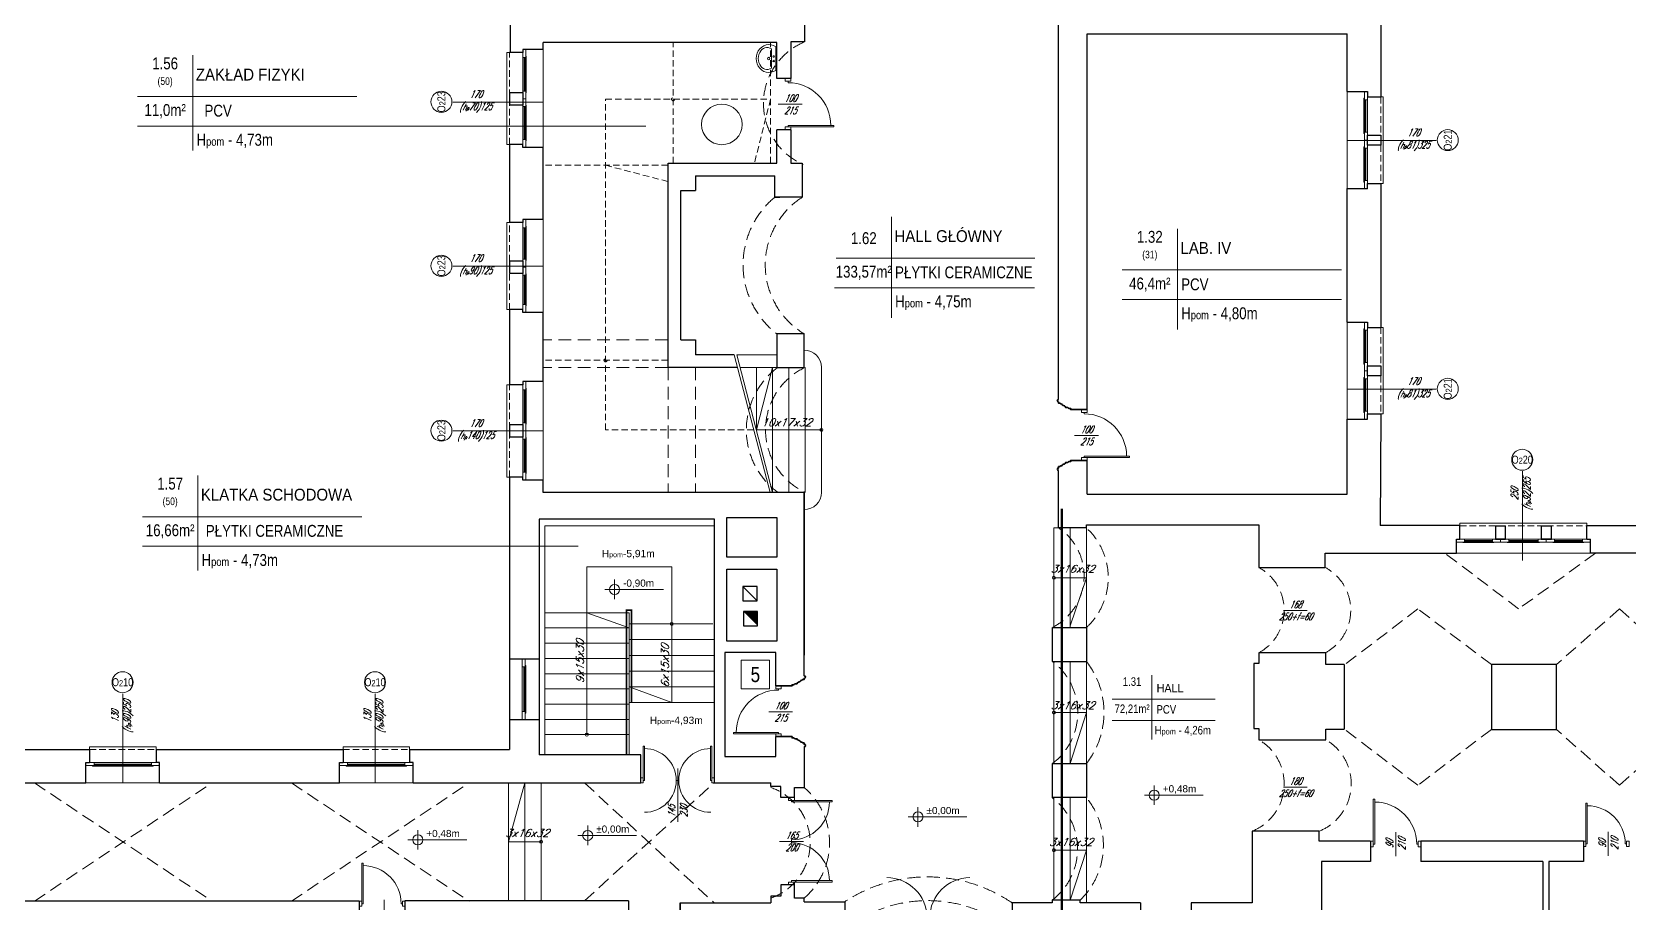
# Model space of a CAD drawing. Header units: millimetres. Extents: x -18485 to 40303, y -22087 to 35064.
# Drawn here: x 11204 to 14349, y 15913 to 17628 of the extents above; entities that cross this region are included whole.
import ezdxf
from ezdxf.enums import TextEntityAlignment as Align

# ---------------------------------------------------------------- set-up
doc = ezdxf.new("R2010")
doc.units = ezdxf.units.MM
doc.linetypes.add('ACAD_ISO12W100', pattern=[21, 12, -3, 0, -3, 0, -3])
doc.linetypes.add('DASHED', pattern=[19.05, 12.7, -6.35])
doc.layers.get('0').update_dxf_attribs({"lineweight": 25})
for name, color, linetype, lineweight in [('-01 parter niski - ściany', 2, 'Continuous', 25), ('01 parter - ściany', 2, 'Continuous', 25), ('01_ściany', 2, 'Continuous', 25), ('03-01_okna', 5, 'Continuous', 15), ('03_drzwi', 1, 'Continuous', 0), ('04-1_widok', 251, 'Continuous', 5), ('04-2_nad', 251, 'DASHED', 5), ('05-03_opis', 10, 'Continuous', 5), ('07_wyposażenie', 253, 'Continuous', 5), ('31 piętro III - ściany', 2, 'Continuous', 35), ('inw03-02_schody', 6, 'Continuous', 5)]:
    doc.layers.add(name, color=color, linetype=linetype, lineweight=lineweight)
doc.styles.add('arial', font='arial.ttf')
doc.styles.add('ariel', font='arial.ttf', dxfattribs={"width": 0.8})
doc.styles.add('ariel_wym', font='simplex.shx', dxfattribs={"width": 0.65, "oblique": 25})

# ---------------------------------------------------------------- blocks, each defined once
blk = doc.blocks.new('umywal04')
at = {"flags": 128}
for points in [[(0, 0), (-2.4, -4.4), (-3.7, -9.1), (-4.1, -13.9), (-3.5, -18.7), (-1.8, -23.4), (0.7, -27.6), (4.2, -31.3), (8.3, -34.4), (13, -36.6), (18.1, -38), (23.4, -38.5), (28.7, -38), (33.8, -36.6), (38.5, -34.4), (42.6, -31.3), (46.1, -27.6), (48.6, -23.4), (50.3, -18.7), (50.9, -13.9), (50.5, -9.1), (49.2, -4.4), (46.8, 0)], [(4.3, -8.4), (2.7, -11.4), (1.8, -14.6), (1.7, -17.9), (2.3, -21.2), (3.7, -24.3), (5.8, -27.2), (8.5, -29.6), (11.7, -31.6), (15.3, -33.1), (19.3, -34.1), (23.3, -34.4), (27.4, -34.1), (31.3, -33.1), (34.9, -31.6), (38.1, -29.6), (40.8, -27.2), (42.9, -24.3), (44.3, -21.2), (44.9, -17.9), (44.8, -14.6), (43.9, -11.4), (42.3, -8.4)]]:
    blk.add_lwpolyline(points, dxfattribs=at)
for points in [[(0, 0), (46.8, 0)], [(4.3, -8.4), (42.3, -8.4)]]:
    blk.add_lwpolyline(points)
for centre, radius in [((19.3, -4), 1.56), ((23.5, -13.9), 2.54), ((28.3, -4), 1.56)]:
    blk.add_circle(centre, radius)
blk = doc.blocks.new('*U1391')
blk.add_line((0, 0.375), (0, 0.4))
at = {"ltscale": 0.8}
blk.add_lwpolyline([(0.05, 0.4), (0.05, 0.45), (-0.05, 0.45), (-0.05, 0.4)], close=True, dxfattribs=at)
blk.add_lwpolyline([(0, -0.4), (0, -0.375), (0.8, -0.375), (0.8, -0.4), (0.05, -0.4), (-0.05, -0.4), (-0.05, -0.45), (0.05, -0.45), (0.05, -0.4)])
blk.add_arc((0, -0.375), 0.75, 0, 90)
blk = doc.blocks.new('*U1399')
blk.add_line((0, 0.375), (0, 0.4))
at = {"ltscale": 0.8}
blk.add_lwpolyline([(-0.05, 0.4), (-0.05, 0.45), (0.05, 0.45), (0.05, 0.4)], close=True, dxfattribs=at)
blk.add_lwpolyline([(0, -0.4), (0, -0.375), (-0.8, -0.375), (-0.8, -0.4), (-0.05, -0.4), (0.05, -0.4), (0.05, -0.45), (-0.05, -0.45), (-0.05, -0.4)])
blk.add_arc((0, -0.375), 0.75, 90, 180)
blk = doc.blocks.new('*U1396')
for p, q in [((0, -0.025), (0, 0.025)), ((0, -0.675), (0, -0.7))]:
    blk.add_line(p, q)
for points in [[(0, 0.7), (0, 0.675), (-0.7, 0.675), (-0.7, 0.7), (-0.05, 0.7), (0.05, 0.7), (0.05, 0.75), (-0.05, 0.75), (-0.05, 0.7)], [(0, -0.7), (0, -0.675), (-0.7, -0.675), (-0.7, -0.7), (-0.05, -0.7), (0.05, -0.7), (0.05, -0.75), (-0.05, -0.75), (-0.05, -0.7)]]:
    blk.add_lwpolyline(points)
for centre, start, end in [((0, 0.675), 180, 270), ((0, -0.675), 90, 180)]:
    blk.add_arc(centre, 0.65, start, end)
blk = doc.blocks.new('*U1395')
blk.add_line((0, -0.375), (0, -0.4))
blk.add_lwpolyline([(0, 0.4), (0, 0.375), (-0.8, 0.375), (-0.8, 0.4), (-0.05, 0.4), (0.05, 0.4), (0.05, 0.45), (-0.05, 0.45), (-0.05, 0.4)])
at = {"ltscale": 0.8}
blk.add_lwpolyline([(-0.05, -0.4), (-0.05, -0.45), (0.05, -0.45), (0.05, -0.4)], close=True, dxfattribs=at)
blk.add_arc((0, 0.375), 0.75, 180, 270)
blk = doc.blocks.new('kota rzutowa')
at = {"ltscale": 0.5}
for p, q in [((-20.6, 0), (102.8, 0)), ((0, -20.6), (0, 20.6))]:
    blk.add_line(p, q, dxfattribs=at)
blk.add_circle((0, 0), 10.6, dxfattribs=at)
at = {"ltscale": 0.5, "style": 'arial'}
blk.add_attdef('POZ._POSADKI_WYKOŃCZONWJ', text='', height=15, dxfattribs=at).set_placement((17.9, 1.4), align=Align.BOTTOM_LEFT)
blk.add_attdef('POZ._POSADZKI_KONSTRUKCJA', text='', height=15, dxfattribs=at).set_placement((17, -5), align=Align.TOP_LEFT)

msp = doc.modelspace()

# ---------------------------------------------------------------- hatches: boundary and pattern name
at = {"layer": '01_ściany'}
msp.add_hatch(color=256, dxfattribs=at).paths.add_polyline_path([(12632.9, 16458.6), (12632.9, 16486.6), (12604.9, 16486.6)])

# ---------------------------------------------------------------- linework, layer by layer
at = {"layer": '-01 parter niski - ściany'}
for p, q in [((12144.6, 16393.8), (12202.8, 16393.8)), ((12144.6, 16274.5), (12202.8, 16274.5))]:
    msp.add_line(p, q, dxfattribs=at)
at = {"layer": '01 parter - ściany'}
for p, q in [((12145.6, 17819), (12145.6, 17587.5)), ((13859.6, 17779.9), (13859.6, 17500)), ((12725.6, 17717.5), (12725.6, 17608.5)), ((13225.6, 16904.5), (13225.6, 17695.5)), ((12725.6, 17608.5), (12698.6, 17608.5)), ((12698.6, 17608.5), (12698.6, 17536.5)), ((13281.6, 16884.5), (13281.6, 17624.5)), ((13281.6, 17624.5), (13793.6, 17624.5)), ((13793.6, 17510.5), (13793.6, 17624.5)), ((12170.6, 17587.5), (12144.6, 17587.5)), ((12144.6, 17587.5), (12144.6, 17587.5)), ((12210.6, 17593.5), (12170.6, 17593.5)), ((12170.6, 17593.5), (12170.6, 17587.5)), ((12670.6, 17607.5), (12210.6, 17607.5)), ((12210.6, 17593.5), (12210.6, 17607.5)), ((12670.6, 17536.5), (12670.6, 17607.5)), ((12698.6, 17536.5), (12670.6, 17536.5)), ((12144.6, 17508.7), (12170.6, 17508.7)), ((12144.6, 17508.7), (12144.6, 17483.7)), ((12170.6, 17483.7), (12144.6, 17483.7)), ((12170.6, 17508.7), (12170.6, 17483.7)), ((13793.6, 17510.5), (13833.6, 17510.5)), ((13833.6, 17510.5), (13833.6, 17500)), ((13833.6, 17500), (13859.6, 17500)), ((12698.6, 17435.5), (12670.6, 17435.5)), ((12670.6, 17369.5), (12670.6, 17435.5)), ((12698.6, 17435.5), (12698.6, 17369.5)), ((13833.6, 17404.9), (13833.6, 17424.9)), ((13833.6, 17424.9), (13859.6, 17424.9)), ((13859.6, 17424.9), (13859.6, 17405)), ((12170.6, 17406.5), (12144.6, 17406.5)), ((12144.6, 17406.5), (12144.6, 17252.5)), ((12170.6, 17400.5), (12170.6, 17406.5)), ((12210.6, 17400.5), (12170.6, 17400.5)), ((12210.6, 17258.5), (12210.6, 17400.5)), ((13859.6, 17404.9), (13833.6, 17404.9)), ((12456.6, 17315.5), (12456.6, 17369.5)), ((12456.6, 17369.5), (12510.6, 17369.5)), ((12510.6, 17369.5), (12666.6, 17369.5)), ((12666.6, 17369.5), (12670.6, 17369.5)), ((12698.6, 17369.5), (12720.6, 17369.5)), ((12720.6, 17369.5), (12720.6, 17302.5)), ((12510.6, 17344.5), (12510.6, 17315.5)), ((12510.6, 17344.5), (12666.6, 17344.5)), ((12666.6, 17302.5), (12666.6, 17344.5)), ((13833.6, 17319.5), (13833.6, 17329.9)), ((13833.6, 17329.9), (13859.6, 17329.9)), ((13859.6, 17329.9), (13859.6, 17046)), ((12456.6, 17021.5), (12456.6, 17315.5)), ((12481.6, 17315.5), (12510.6, 17315.5)), ((12481.6, 17021.5), (12481.6, 17315.5)), ((12720.6, 17302.5), (12666.6, 17302.5)), ((12666.6, 17302.5), (12676.6, 17302.5)), ((13793.6, 17056.5), (13793.6, 17319.5)), ((13793.6, 17319.5), (13833.6, 17319.5)), ((12170.6, 17252.5), (12144.6, 17252.5)), ((12210.6, 17258.5), (12170.6, 17258.5)), ((12170.6, 17258.5), (12170.6, 17252.5)), ((12144.6, 17177.4), (12170.6, 17177.4)), ((12144.6, 17177.4), (12144.6, 17152.4)), ((12170.6, 17177.4), (12170.6, 17152.4)), ((12170.6, 17152.4), (12144.6, 17152.4)), ((12170.6, 17081.5), (12144.6, 17081.5)), ((12144.6, 17081.5), (12144.6, 16933.5)), ((12170.6, 17075.5), (12170.6, 17081.5)), ((12210.6, 17075.5), (12170.6, 17075.5)), ((12210.6, 16939.5), (12210.6, 17075.5)), ((13793.6, 17056.5), (13833.6, 17056.5)), ((13833.6, 17056.5), (13833.6, 17046)), ((13833.6, 17046), (13859.6, 17046)), ((12456.6, 16967.5), (12456.6, 17021.5)), ((12481.6, 17021.5), (12510.6, 17021.5)), ((12510.6, 17021.5), (12510.6, 16992.5)), ((12724.6, 17033.5), (12670.6, 17033.5)), ((12670.6, 17033.5), (12670.6, 16967.5)), ((12724.6, 16967.5), (12724.6, 17033.5)), ((12586.9, 16992.5), (12510.6, 16992.5)), ((12510.6, 16967.5), (12456.6, 16967.5)), ((12593.4, 16967.5), (12510.6, 16967.5)), ((12670.6, 16967.5), (12724.6, 16967.5)), ((13833.6, 16950.9), (13833.6, 16970.9)), ((13833.6, 16970.9), (13859.6, 16970.9)), ((13859.6, 16950.9), (13833.6, 16950.9)), ((13859.6, 16970.9), (13859.6, 16951)), ((12170.6, 16933.5), (12144.6, 16933.5)), ((12210.6, 16939.5), (12170.6, 16939.5)), ((12170.6, 16939.5), (12170.6, 16933.5)), ((12144.6, 16855), (12170.6, 16855)), ((12144.6, 16855), (12144.6, 16830)), ((12170.6, 16855), (12170.6, 16830)), ((13793.6, 16718), (13793.6, 16865.5)), ((13793.6, 16865.5), (13833.6, 16865.5)), ((13833.6, 16865.5), (13833.6, 16875.9)), ((13833.6, 16875.9), (13859.6, 16875.9)), ((13859.6, 16875.9), (13858.6, 16656.5)), ((12170.6, 16830), (12144.6, 16830)), ((13225.6, 16651.5), (13225.6, 16764.5)), ((13281.6, 16718), (13281.6, 16784.5)), ((12170.6, 16751.5), (12144.6, 16751.5)), ((12144.6, 16751.5), (12144.6, 16215.5)), ((12170.6, 16751.5), (12144.6, 16751.5)), ((12144.6, 16751.5), (12144.6, 16620.5)), ((12170.6, 16745.5), (12170.6, 16751.5)), ((12170.6, 16745.5), (12170.6, 16751.5)), ((12210.6, 16745.5), (12170.6, 16745.5)), ((12210.6, 16745.5), (12170.6, 16745.5)), ((12210.6, 16721.5), (12210.6, 16745.5)), ((12210.6, 16721.5), (12210.6, 16745.5)), ((12724.6, 16721.5), (12210.6, 16721.5)), ((12724.6, 16721.5), (12210.6, 16721.5)), ((12724.6, 16360.5), (12724.6, 16721.5)), ((12724.6, 16721.5), (12724.6, 16400.9)), ((13281.6, 16718), (13793.6, 16718)), ((12547.8, 16668.5), (12202.8, 16668.5)), ((12202.8, 16668.5), (12202.8, 16204.5)), ((12547.8, 16149.5), (12547.8, 16668.5)), ((13280.3, 16651.5), (13225.6, 16651.5)), ((13280.3, 16657.5), (13619.6, 16657.5)), ((13280.3, 16651.5), (13280.3, 16657.5)), ((13619.6, 16657.5), (13619.6, 16573.5)), ((14015.6, 16656.5), (13858.6, 16656.5)), ((14015.6, 16629.5), (14015.6, 16655.5)), ((14085.6, 16655.5), (14085.6, 16629.5)), ((14085.6, 16655.5), (14105.6, 16655.5)), ((14105.6, 16629.5), (14105.6, 16655.5)), ((14175.6, 16655.5), (14175.6, 16629.5)), ((14175.6, 16655.5), (14195.6, 16655.5)), ((14195.6, 16629.5), (14195.6, 16655.5)), ((14821.1, 16655.5), (14265.6, 16655.5)), ((14265.6, 16629.5), (14265.6, 16655.5)), ((13750.6, 16573.5), (13750.6, 16601.5)), ((13750.6, 16601.5), (14008.6, 16601.5)), ((14008.6, 16601.5), (14008.6, 16629.5)), ((14008.6, 16629.5), (14015.6, 16629.5)), ((14105.6, 16629.5), (14085.6, 16629.5)), ((14085.6, 16629.5), (14105.6, 16629.5)), ((14195.6, 16629.5), (14175.6, 16629.5)), ((14175.6, 16629.5), (14195.6, 16629.5)), ((14265.6, 16629.5), (14272.6, 16629.5)), ((14272.6, 16601.5), (14272.6, 16629.5)), ((14495.6, 16601.5), (14272.6, 16601.5)), ((13619.6, 16573.5), (13750.6, 16573.5)), ((13213.3, 16388.5), (13213.3, 16455.5)), ((13213.3, 16455.5), (13280.3, 16455.5)), ((13280.3, 16455.5), (13280.3, 16388.5)), ((12668.6, 16406.5), (12568.6, 16406.5)), ((12568.6, 16406.5), (12568.6, 16201.5)), ((12668.6, 16340.5), (12668.6, 16406.5)), ((13213.3, 16388.5), (13280.3, 16388.5)), ((13619.6, 16384.5), (13609.6, 16384.5)), ((13609.6, 16384.5), (13609.6, 16256.5)), ((13751.6, 16405.5), (13619.6, 16405.5)), ((13619.6, 16405.5), (13619.6, 16384.5)), ((13751.6, 16382.5), (13751.6, 16405.5)), ((13787.6, 16382.5), (13751.6, 16382.5)), ((13787.6, 16382.5), (13787.6, 16255.5)), ((14205.6, 16382.5), (14077.6, 16382.5)), ((14077.6, 16382.5), (14077.6, 16254.5)), ((14205.6, 16254.5), (14205.6, 16382.5)), ((13609.6, 16256.5), (13619.6, 16256.5)), ((13619.6, 16256.5), (13619.6, 16234.5)), ((12668.6, 16201.5), (12668.6, 16240.5)), ((13619.6, 16234.5), (13751.6, 16234.5)), ((13751.6, 16234.5), (13751.6, 16255.5)), ((13751.6, 16255.5), (13787.6, 16255.5)), ((14077.6, 16254.5), (14205.6, 16254.5)), ((11002.8, 16215.5), (11317.8, 16215.5)), ((11317.8, 16215.5), (11317.8, 16189.5)), ((11448.8, 16215.5), (11816.8, 16215.5)), ((11448.8, 16215.5), (11448.8, 16189.5)), ((11816.8, 16215.5), (11816.8, 16189.5)), ((11947.8, 16215.5), (12144.6, 16215.5)), ((11947.8, 16215.5), (11947.8, 16189.5)), ((12402.8, 16204.5), (12202.8, 16204.5)), ((12402.8, 16149.5), (12402.8, 16204.5)), ((12568.6, 16201.5), (12668.6, 16201.5)), ((12724.6, 16220.5), (12724.6, 16140.5)), ((11310.8, 16149.5), (11310.8, 16189.5)), ((11310.8, 16189.5), (11317.8, 16189.5)), ((11455.8, 16189.5), (11448.8, 16189.5)), ((11455.8, 16149.5), (11455.8, 16189.5)), ((11809.8, 16149.5), (11809.8, 16189.5)), ((11809.8, 16189.5), (11816.8, 16189.5)), ((11954.8, 16189.5), (11947.8, 16189.5)), ((11954.8, 16149.5), (11954.8, 16189.5)), ((13213.3, 16120.5), (13213.3, 16187.5)), ((13213.3, 16187.5), (13280.3, 16187.5)), ((13280.3, 16187.5), (13280.3, 16120.5)), ((11009.8, 16149.5), (11310.8, 16149.5)), ((11455.8, 16149.5), (11809.8, 16149.5)), ((11954.8, 16149.5), (12402.8, 16149.5)), ((12547.8, 16149.5), (12658.8, 16149.5)), ((12658.8, 16142.5), (12658.8, 16149.5)), ((12678.8, 16142.5), (12658.8, 16142.5)), ((12678.8, 16120.5), (12678.8, 16142.5)), ((12705.6, 16120.5), (12705.6, 16140.5)), ((12705.6, 16140.5), (12724.6, 16140.5)), ((12705.6, 16120.5), (12678.8, 16120.5)), ((13280.3, 16120.5), (13213.3, 16120.5)), ((13738.8, 16054.5), (13606.8, 16054.5)), ((13606.8, 16054.5), (13606.8, 15913.5)), ((13738.8, 16034.5), (13738.8, 16054.5)), ((13838.6, 16034.5), (13738.8, 16034.5)), ((13839.6, 16034.5), (13839.6, 15994.5)), ((14258.6, 16034.5), (13938.6, 16034.5)), ((13938.6, 16034.5), (13938.6, 15994.5)), ((14258.6, 16034.5), (14258.6, 15994.5)), ((13742.8, 15994.5), (13742.8, 15475.5)), ((13839.6, 15994.5), (13742.8, 15994.5)), ((14178.6, 15994.5), (13938.6, 15994.5)), ((14178.6, 15994.5), (14178.6, 15391.5)), ((14190.6, 15994.5), (14190.6, 15391.5)), ((14258.6, 15994.5), (14190.6, 15994.5)), ((12705.6, 15948.5), (12678.8, 15948.5)), ((12678.8, 15948.5), (12678.8, 15926.5)), ((12705.6, 15922.5), (12705.6, 15948.5)), ((11848.8, 15916.5), (10989.8, 15916.5)), ((11848.8, 15916.5), (11848.8, 15856.5)), ((11938.8, 15917.5), (11938.8, 15862.5)), ((12378.8, 15917.5), (11938.8, 15917.5)), ((12378.8, 15917.5), (12378.8, 15862.5)), ((12480.8, 15913.5), (12658.8, 15913.5)), ((12480.8, 15913.5), (12480.8, 15856.5)), ((12480.8, 15856.5), (12480.8, 15913.5)), ((12678.8, 15926.5), (12658.8, 15926.5)), ((12658.8, 15926.5), (12658.8, 15913.5)), ((12724.6, 15922.5), (12705.6, 15922.5)), ((12724.6, 15915.5), (12724.6, 15922.5)), ((12724.6, 15915.5), (12804.6, 15915.5)), ((12804.6, 15915.5), (12804.6, 15859.5)), ((13212.8, 15913.5), (13133.8, 15913.5)), ((13133.8, 15913.5), (13133.8, 15857.5)), ((13267.8, 15918.5), (13212.8, 15918.5)), ((13212.8, 15918.5), (13212.8, 15913.5)), ((13267.8, 15913.5), (13267.8, 15918.5)), ((13386.8, 15913.5), (13267.8, 15913.5)), ((13386.8, 15913.5), (13386.8, 15857.5)), ((13606.8, 15913.5), (13486.8, 15913.5)), ((13486.8, 15913.5), (13486.8, 15857.5))]:
    msp.add_line(p, q, dxfattribs=at)
at = {"layer": '01_ściany'}
msp.add_line((12632, 16508.1), (12604, 16536.1), dxfattribs=at)
for points in [[(12572.4, 16672.2), (12670.8, 16672.2), (12670.8, 16594), (12572.4, 16594)], [(12572.4, 16570.5), (12670.8, 16570.5), (12670.8, 16428.7), (12572.4, 16428.7)], [(12632, 16536.1), (12604, 16536.1), (12604, 16508.1), (12632, 16508.1)], [(12632.9, 16486.6), (12604.9, 16486.6), (12604.9, 16458.6), (12632.9, 16458.6)]]:
    msp.add_lwpolyline(points, close=True, dxfattribs=at)
at = {"layer": '03-01_okna', "linetype": 'Continuous', "lineweight": 0}
for p, q in [((12139.6, 17406.5), (12139.6, 17587.5)), ((12144.6, 17587.5), (12139.6, 17587.5)), ((12170.6, 17511.4), (12170.6, 17577.5)), ((12173.6, 17577.5), (12173.6, 17511.4)), ((12177.6, 17576.5), (12173.6, 17576.5)), ((12175.1, 17576.5), (12175.1, 17512.7)), ((12175.6, 17576.5), (12175.6, 17512.7)), ((12177.6, 17512.7), (12173.6, 17512.7)), ((13826.6, 17493.5), (13830.6, 17493.5)), ((13828.6, 17493.5), (13828.6, 17431.9)), ((13829.1, 17493.5), (13829.1, 17431.9)), ((13830.6, 17494.5), (13830.6, 17430.9)), ((13833.6, 17430.9), (13833.6, 17494.5)), ((13859.6, 17500), (13864.6, 17500)), ((13864.6, 17500), (13864.6, 17329.9)), ((12170.6, 17481), (12170.6, 17416.5)), ((12173.6, 17416.5), (12173.6, 17481)), ((12177.6, 17479.6), (12173.6, 17479.6)), ((12175.1, 17417.5), (12175.1, 17479.6)), ((12175.6, 17417.5), (12175.6, 17479.6)), ((13826.6, 17431.9), (13830.6, 17431.9)), ((12144.6, 17406.5), (12139.6, 17406.5)), ((12177.6, 17417.5), (12173.6, 17417.5)), ((13826.6, 17397.9), (13830.6, 17397.9)), ((13828.6, 17336.4), (13828.6, 17397.9)), ((13829.1, 17336.4), (13829.1, 17397.9)), ((13830.6, 17335.4), (13830.6, 17398.9)), ((13833.6, 17398.9), (13833.6, 17335.4)), ((13826.6, 17336.4), (13830.6, 17336.4)), ((13859.6, 17329.9), (13864.6, 17329.9)), ((12139.6, 17081.5), (12139.6, 17252.5)), ((12144.6, 17252.5), (12139.6, 17252.5)), ((12170.6, 17180.9), (12170.6, 17242.5)), ((12173.6, 17242.5), (12173.6, 17180.9)), ((12177.6, 17241.5), (12173.6, 17241.5)), ((12175.1, 17241.5), (12175.1, 17182.3)), ((12175.6, 17241.5), (12175.6, 17182.3)), ((12177.6, 17182.3), (12173.6, 17182.3)), ((12170.6, 17148.9), (12170.6, 17091.5)), ((12173.6, 17091.5), (12173.6, 17148.9)), ((12177.6, 17147.6), (12173.6, 17147.6)), ((12175.1, 17092.5), (12175.1, 17147.6)), ((12175.6, 17092.5), (12175.6, 17147.6)), ((12144.6, 17081.5), (12139.6, 17081.5)), ((12177.6, 17092.5), (12173.6, 17092.5)), ((13859.6, 17046), (13864.6, 17046)), ((13864.6, 17046), (13864.6, 16875.9)), ((13826.6, 17039.5), (13830.6, 17039.5)), ((13828.6, 17039.5), (13828.6, 16977.9)), ((13829.1, 17039.5), (13829.1, 16977.9)), ((13830.6, 17040.5), (13830.6, 16976.9)), ((13833.6, 16976.9), (13833.6, 17040.5)), ((13826.6, 16977.9), (13830.6, 16977.9)), ((12139.6, 16751.5), (12139.6, 16933.5)), ((12144.6, 16933.5), (12139.6, 16933.5)), ((12170.6, 16858.5), (12170.6, 16923.5)), ((12173.6, 16923.5), (12173.6, 16858.5)), ((12177.6, 16922.5), (12173.6, 16922.5)), ((12175.1, 16922.5), (12175.1, 16859.6)), ((12175.6, 16922.5), (12175.6, 16859.6)), ((13826.6, 16943.9), (13830.6, 16943.9)), ((13828.6, 16882.4), (13828.6, 16943.9)), ((13829.1, 16882.4), (13829.1, 16943.9)), ((13830.6, 16881.4), (13830.6, 16944.9)), ((13833.6, 16944.9), (13833.6, 16881.4)), ((12177.6, 16859.6), (12173.6, 16859.6)), ((13826.6, 16882.4), (13830.6, 16882.4)), ((13859.6, 16875.9), (13864.6, 16875.9)), ((12170.6, 16826.5), (12170.6, 16761.5)), ((12173.6, 16761.5), (12173.6, 16826.5)), ((12177.6, 16825.3), (12173.6, 16825.3)), ((12175.1, 16762.5), (12175.1, 16825.3)), ((12175.6, 16762.5), (12175.6, 16825.3)), ((12177.6, 16762.5), (12173.6, 16762.5)), ((12144.6, 16751.5), (12139.6, 16751.5)), ((14015.6, 16655.5), (14015.6, 16660.5)), ((14015.6, 16660.5), (14265.6, 16660.5)), ((14265.6, 16655.5), (14265.6, 16660.5)), ((14024.6, 16629.5), (14079.6, 16629.5)), ((14079.6, 16626.5), (14024.6, 16626.5)), ((14025.6, 16622.5), (14025.6, 16626.5)), ((14078.6, 16625), (14025.6, 16625)), ((14078.6, 16624.5), (14025.6, 16624.5)), ((14078.6, 16622.5), (14078.6, 16626.5)), ((14111.6, 16629.5), (14169.6, 16629.5)), ((14169.6, 16626.5), (14111.6, 16626.5)), ((14112.6, 16622.5), (14112.6, 16626.5)), ((14168.6, 16625), (14112.6, 16625)), ((14168.6, 16624.5), (14112.6, 16624.5)), ((14168.6, 16622.5), (14168.6, 16626.5)), ((14256.6, 16629.5), (14201.6, 16629.5)), ((14201.6, 16626.5), (14256.6, 16626.5)), ((14202.6, 16622.5), (14202.6, 16626.5)), ((14202.6, 16625), (14255.6, 16625)), ((14202.6, 16624.5), (14255.6, 16624.5)), ((14255.6, 16622.5), (14255.6, 16626.5)), ((12169.5, 16377.8), (12169.5, 16289.8)), ((12172.5, 16289.8), (12172.5, 16377.8)), ((12176.5, 16376.8), (12172.5, 16376.8)), ((12174, 16290.8), (12174, 16376.8)), ((12174.5, 16290.8), (12174.5, 16376.8)), ((12176.5, 16290.8), (12172.5, 16290.8)), ((11317.8, 16215.5), (11317.8, 16220.5)), ((11317.8, 16220.5), (11448.8, 16220.5)), ((11448.8, 16215.5), (11448.8, 16220.5)), ((11816.8, 16215.5), (11816.8, 16220.5)), ((11816.8, 16220.5), (11947.8, 16220.5)), ((11947.8, 16215.5), (11947.8, 16220.5)), ((11439.8, 16189.5), (11326.8, 16189.5)), ((11326.8, 16186.5), (11439.8, 16186.5)), ((11327.8, 16182.5), (11327.8, 16186.5)), ((11327.8, 16185), (11438.8, 16185)), ((11327.8, 16184.5), (11438.8, 16184.5)), ((11438.8, 16182.5), (11438.8, 16186.5)), ((11938.8, 16189.5), (11825.8, 16189.5)), ((11825.8, 16186.5), (11938.8, 16186.5)), ((11826.8, 16182.5), (11826.8, 16186.5)), ((11826.8, 16185), (11937.8, 16185)), ((11826.8, 16184.5), (11937.8, 16184.5)), ((11937.8, 16182.5), (11937.8, 16186.5))]:
    msp.add_line(p, q, dxfattribs=at)
at = {"layer": '03-01_okna', "linetype": 'DASHED'}
for p, q in [((12144.6, 17406.5), (12144.6, 17587.5)), ((13859.6, 17500), (13859.6, 17329.9)), ((12144.6, 17081.5), (12144.6, 17252.5)), ((13859.6, 17046), (13859.6, 16875.9)), ((12144.6, 16751.5), (12144.6, 16933.5)), ((14015.6, 16655.5), (14265.6, 16655.5)), ((11317.8, 16215.5), (11448.8, 16215.5)), ((11816.8, 16215.5), (11947.8, 16215.5))]:
    msp.add_line(p, q, dxfattribs=at)
at = {"layer": '03-01_okna', "linetype": 'Continuous', "lineweight": 0}
for points in [[(12176.6, 17577.5), (12176.6, 17593.5), (12170.6, 17593.5), (12170.6, 17577.5)], [(12176.6, 17496.2), (12176.6, 17511.4), (12170.6, 17511.4), (12170.6, 17496.2)], [(12176.6, 17496.2), (12176.6, 17481), (12170.6, 17481), (12170.6, 17496.2)], [(13827.6, 17494.5), (13827.6, 17510.5), (13833.6, 17510.5), (13833.6, 17494.5)], [(13827.6, 17414.9), (13827.6, 17430.9), (13833.6, 17430.9), (13833.6, 17414.9)], [(12176.6, 17416.5), (12176.6, 17400.5), (12170.6, 17400.5), (12170.6, 17416.5)], [(13827.6, 17414.9), (13827.6, 17398.9), (13833.6, 17398.9), (13833.6, 17414.9)], [(13827.6, 17335.4), (13827.6, 17319.4), (13833.6, 17319.4), (13833.6, 17335.4)], [(12176.6, 17242.5), (12176.6, 17258.5), (12170.6, 17258.5), (12170.6, 17242.5)], [(12176.6, 17164.9), (12176.6, 17180.9), (12170.6, 17180.9), (12170.6, 17164.9)], [(12176.6, 17164.9), (12176.6, 17148.9), (12170.6, 17148.9), (12170.6, 17164.9)], [(12176.6, 17091.5), (12176.6, 17075.5), (12170.6, 17075.5), (12170.6, 17091.5)], [(13827.6, 17040.5), (13827.6, 17056.5), (13833.6, 17056.5), (13833.6, 17040.5)], [(13827.6, 16960.9), (13827.6, 16976.9), (13833.6, 16976.9), (13833.6, 16960.9)], [(13827.6, 16960.9), (13827.6, 16944.9), (13833.6, 16944.9), (13833.6, 16960.9)], [(12176.6, 16923.5), (12176.6, 16939.5), (12170.6, 16939.5), (12170.6, 16923.5)], [(12176.6, 16842.5), (12176.6, 16858.5), (12170.6, 16858.5), (12170.6, 16842.5)], [(13827.6, 16881.4), (13827.6, 16865.4), (13833.6, 16865.4), (13833.6, 16881.4)], [(12176.6, 16842.5), (12176.6, 16826.5), (12170.6, 16826.5), (12170.6, 16842.5)], [(12176.6, 16761.5), (12176.6, 16745.5), (12170.6, 16745.5), (12170.6, 16761.5)], [(14008.6, 16623.5), (14024.6, 16623.5), (14024.6, 16629.5), (14008.6, 16629.5)], [(14079.6, 16623.5), (14095.6, 16623.5), (14095.6, 16629.5), (14079.6, 16629.5)], [(14095.6, 16623.5), (14111.6, 16623.5), (14111.6, 16629.5), (14095.6, 16629.5)], [(14169.6, 16623.5), (14185.6, 16623.5), (14185.6, 16629.5), (14169.6, 16629.5)], [(14201.6, 16623.5), (14185.6, 16623.5), (14185.6, 16629.5), (14201.6, 16629.5)], [(14272.6, 16623.5), (14256.6, 16623.5), (14256.6, 16629.5), (14272.6, 16629.5)], [(12175.5, 16393.8), (12175.5, 16377.8), (12169.5, 16377.8), (12169.5, 16393.8)], [(12175.5, 16289.8), (12175.5, 16274.5), (12169.5, 16274.5), (12169.5, 16289.8)], [(11326.8, 16183.5), (11310.8, 16183.5), (11310.8, 16189.5), (11326.8, 16189.5)], [(11455.8, 16183.5), (11439.8, 16183.5), (11439.8, 16189.5), (11455.8, 16189.5)], [(11825.8, 16183.5), (11809.8, 16183.5), (11809.8, 16189.5), (11825.8, 16189.5)], [(11954.8, 16183.5), (11938.8, 16183.5), (11938.8, 16189.5), (11954.8, 16189.5)]]:
    msp.add_lwpolyline(points, close=True, dxfattribs=at)
for points in [[(12176.6, 17580.5), (12177.6, 17580.5), (12177.6, 17508.4), (12176.6, 17508.4)], [(12176.6, 17413.5), (12177.6, 17413.5), (12177.6, 17484), (12176.6, 17484)], [(13827.6, 17497.5), (13826.6, 17497.5), (13826.6, 17427.9), (13827.6, 17427.9)], [(13827.6, 17332.4), (13826.6, 17332.4), (13826.6, 17401.9), (13827.6, 17401.9)], [(12176.6, 17245.5), (12177.6, 17245.5), (12177.6, 17177.9), (12176.6, 17177.9)], [(12176.6, 17088.5), (12177.6, 17088.5), (12177.6, 17151.9), (12176.6, 17151.9)], [(13827.6, 17043.5), (13826.6, 17043.5), (13826.6, 16973.9), (13827.6, 16973.9)], [(13827.6, 16878.4), (13826.6, 16878.4), (13826.6, 16947.9), (13827.6, 16947.9)], [(12176.6, 16926.5), (12177.6, 16926.5), (12177.6, 16855.5), (12176.6, 16855.5)], [(12176.6, 16758.5), (12177.6, 16758.5), (12177.6, 16829.5), (12176.6, 16829.5)], [(14082.6, 16623.5), (14082.6, 16622.5), (14021.6, 16622.5), (14021.6, 16623.5)], [(14172.6, 16623.5), (14172.6, 16622.5), (14108.6, 16622.5), (14108.6, 16623.5)], [(14198.6, 16623.5), (14198.6, 16622.5), (14259.6, 16622.5), (14259.6, 16623.5)], [(12175.5, 16286.8), (12176.5, 16286.8), (12176.5, 16380.8), (12175.5, 16380.8)], [(11323.8, 16183.5), (11323.8, 16182.5), (11442.8, 16182.5), (11442.8, 16183.5)], [(11822.8, 16183.5), (11822.8, 16182.5), (11941.8, 16182.5), (11941.8, 16183.5)]]:
    msp.add_lwpolyline(points, dxfattribs=at)
at = {"layer": '03_drzwi'}
for centre, radius, start, end in [((12410.1, 16154.3), 62.8, 270, 0), ((12540.6, 16154.3), 62.8, 180, 270), ((12887.3, 15884), 78.9, 0, 90), ((13051, 15884), 78.9, 90, 180)]:
    msp.add_arc(centre, radius, start, end, dxfattribs=at)
at = {"layer": '04-1_widok'}
for p, q in [((12210.6, 17593.5), (12210.6, 17400.5)), ((13793.6, 17319.5), (13793.6, 17510.5)), ((12210.6, 17258.5), (12210.6, 17075.5)), ((13793.6, 16865.5), (13793.6, 17056.5)), ((12670.6, 16992.5), (12592.1, 16992.5)), ((12670.6, 16967.5), (12598.6, 16967.5)), ((12210.6, 16939.5), (12210.6, 16745.5)), ((12213.8, 16204.5), (12213.8, 16655.5)), ((12213.8, 16655.5), (12547.8, 16655.5)), ((14272.6, 16601.5), (14008.6, 16601.5)), ((11455.8, 16149.5), (11310.8, 16149.5)), ((11954.8, 16149.5), (11809.8, 16149.5))]:
    msp.add_line(p, q, dxfattribs=at)
at = {"layer": '04-2_nad', "ltscale": 2}
for p, q in [((12456.6, 17021.5), (12210.6, 17021.5)), ((12210.6, 17021.5), (12210.6, 17021.5)), ((12456.6, 16967.5), (12210.6, 16967.5)), ((12210.6, 16967.5), (12210.6, 16967.5)), ((12456.6, 16967.5), (12456.6, 16721.5)), ((12510.6, 16967.5), (12511, 16721.5)), ((14131.2, 16492), (13986.5, 16601.5)), ((14282.2, 16601.5), (14131.2, 16492)), ((13932.9, 16492), (13787.6, 16381.5)), ((14077.6, 16382.5), (13932.9, 16492)), ((14329.6, 16492), (14205.6, 16382.5)), ((14329.6, 16492), (14453.6, 16382.5)), ((13932.9, 16145), (13787.6, 16255.5)), ((14077.6, 16254.5), (13932.9, 16145)), ((14329.6, 16145), (14205.6, 16254.5)), ((14329.6, 16145), (14453.6, 16254.5)), ((11209.1, 16149.5), (11559.1, 15916.5)), ((11209.1, 15916.5), (11559.1, 16149.5)), ((11715.2, 16149.5), (12065.2, 15916.5)), ((11715.2, 15916.5), (12065.2, 16149.5)), ((12292.3, 16149.5), (12547.3, 15913.5)), ((12292.3, 15917.5), (12547.3, 16149.5))]:
    msp.add_line(p, q, dxfattribs=at)
for centre, radius, start, end in [((12776.1, 17487), 131.6, 112.5849, 245.9924), ((12777.4, 17169.6), 173, 129.8284, 231.8754), ((12806.7, 17169.2), 158.6, 122.8645, 238.8393), ((12764, 16844.5), 153.2, 126.6134, 233.3866), ((12784.6, 16844.5), 136, 115.2386, 244.7614), ((13161.7, 16557.1), 114, 296.9299, 55.8853), ((13190.1, 16553.5), 133.2, 312.6108, 47.3892), ((13574, 16489.5), 95.6, 298.4746, 61.5254), ((13705, 16489.5), 95.6, 298.4746, 61.5254), ((13137.3, 16288), 126, 307.0982, 52.9018), ((13152, 16288), 163, 321.93, 38.07), ((13569.2, 16147.6), 100.4, 292.0186, 59.8865), ((13701.2, 16147.6), 100.4, 292.0186, 59.8865), ((12621.1, 16031.5), 115.3, 289.0796, 70.9204), ((12630.8, 16031.5), 143.8, 310.7167, 49.2833), ((13135.8, 16019.5), 127, 307.3246, 52.6754), ((13164.3, 16026.2), 149.4, 313.8608, 39.0959), ((12967.7, 15668.4), 296, 55.8651, 123.4388), ((12967.9, 15651.6), 266, 51.4109, 127.8931)]:
    msp.add_arc(centre, radius, start, end, dxfattribs=at)
at = {"layer": '05-03_opis'}
for p, q in [((11521.1, 17582), (11521.1, 17394.8)), ((11412.1, 17501), (11843.8, 17501)), ((11412.1, 17442.6), (12413.2, 17442.6)), ((12896.5, 17263.7), (12896.5, 17065.4)), ((13459.6, 17240.4), (13459.6, 17042.2)), ((12787.6, 17182.7), (13178.7, 17182.7)), ((13350.7, 17159.5), (13782.4, 17159.5)), ((12784.5, 17124.3), (13178.4, 17124.3)), ((13350.7, 17101.1), (13782.4, 17101.1)), ((11531, 16754.6), (11531, 16567.5)), ((11422.1, 16673.6), (11853.8, 16673.6)), ((11422.1, 16615.3), (12280, 16615.3)), ((13409.4, 16361.5), (13409.4, 16234.8)), ((13331, 16314.6), (13533.8, 16314.6)), ((13331, 16272.6), (13533.5, 16272.6))]:
    msp.add_line(p, q, dxfattribs=at)
at = {"layer": '05-03_opis', "lineweight": 0}
for p, q in [((12209.2, 17489.9), (12033.2, 17489.9)), ((12720.8, 17485.5), (12673.6, 17485.5)), ((13793, 17414.5), (13969, 17414.5)), ((12209.2, 17167), (12033.2, 17167)), ((13793, 16924.8), (13969, 16924.8)), ((12209.2, 16842.5), (12033.2, 16842.5)), ((13303.8, 16833.5), (13256.6, 16833.5)), ((14138.7, 16587), (14138.7, 16763)), ((13715.2, 16488.8), (13668, 16488.8)), ((11383.3, 16148.9), (11383.3, 16324.9)), ((11880.3, 16148.9), (11880.3, 16324.9)), ((12702, 16289.5), (12654.8, 16289.5)), ((12475.8, 16177.9), (12475.8, 16072.8)), ((13715.2, 16140.9), (13668, 16140.9)), ((13889.2, 16052.6), (13889.2, 16005.4)), ((14307.7, 16053.1), (14307.7, 16005.9)), ((12723.4, 16034.2), (12676.2, 16034.2)), ((11897.7, 15918.9), (11897.7, 15871.7))]:
    msp.add_line(p, q, dxfattribs=at)
at = {"layer": '05-03_opis', "linetype": 'ACAD_ISO12W100', "ltscale": 5, "const_width": 5}
msp.add_lwpolyline([(13231.9, 15886.6), (13231.9, 16689.1)], dxfattribs=at)
at = {"layer": '05-03_opis'}
msp.add_lwpolyline([(12600.9, 16391), (12656.2, 16391), (12656.2, 16334.5), (12600.9, 16334.5)], close=True, dxfattribs=at)
at = {"layer": '05-03_opis', "lineweight": 0}
for centre in [(12010.5, 17490.4), (13991.7, 17415), (12010.5, 17167.5), (13991.7, 16925.3), (12010.5, 16843), (14138.2, 16785.7), (11382.8, 16347.6), (11879.8, 16347.6)]:
    msp.add_circle(centre, 20.7, dxfattribs=at)
at = {"layer": '31 piętro III - ściany'}
for points in [[(13281.6, 16884.5), (13249.5, 16884.5), (13249.5, 16886.8), (13248.1, 16886.5), (13247.2, 16886.5), (13246.5, 16886.7), (13245.3, 16887.4), (13243.8, 16888.5), (13241.9, 16888.8), (13239.6, 16888.5), (13238.4, 16890.5), (13236.9, 16891.7), (13235.2, 16892.2), (13233.9, 16892.6), (13233.2, 16893.1), (13232.7, 16893.8), (13232.1, 16895, -0.223712), (13228.2, 16896.9), (13225.6, 16896.9), (13225.6, 16899.3, -1), (13225.6, 16904.5)], [(13281.6, 16784.5), (13249.5, 16784.5), (13249.5, 16782.1), (13248.1, 16782.4), (13247.2, 16782.4), (13246.5, 16782.2), (13245.3, 16781.5), (13243.8, 16780.5), (13241.9, 16780.1), (13239.6, 16780.4), (13238.4, 16778.4), (13236.9, 16777.3), (13235.2, 16776.7), (13233.9, 16776.3), (13233.2, 16775.9), (13232.7, 16775.1), (13232.1, 16773.9, 0.223712), (13228.2, 16772.1), (13225.6, 16772.1), (13225.6, 16769.6, 1), (13225.6, 16764.5)], [(12668.6, 16340.5), (12700.7, 16340.5), (12700.7, 16342.8), (12702, 16342.5), (12703, 16342.5), (12703.7, 16342.7), (12704.9, 16343.4), (12706.4, 16344.5), (12708.2, 16344.8), (12710.5, 16344.5), (12711.8, 16346.5), (12713.2, 16347.7), (12715, 16348.2), (12716.3, 16348.6), (12716.9, 16349.1), (12717.5, 16349.8), (12718.1, 16351, 0.223712), (12722, 16352.9), (12724.6, 16352.9), (12724.6, 16355.3, 1), (12724.6, 16360.5)], [(12668.6, 16240.5), (12700.7, 16240.5), (12700.7, 16238.1), (12702, 16238.4), (12703, 16238.4), (12703.7, 16238.2), (12704.9, 16237.5), (12706.4, 16236.5), (12708.2, 16236.1), (12710.5, 16236.4), (12711.8, 16234.4), (12713.2, 16233.3), (12715, 16232.7), (12716.3, 16232.3), (12716.9, 16231.9), (12717.5, 16231.1), (12718.1, 16229.9, -0.223712), (12722, 16228.1), (12724.6, 16228.1), (12724.6, 16225.6, -1), (12724.6, 16220.5)]]:
    msp.add_lwpolyline(points, format="xyb", dxfattribs=at)
at = {"layer": 'inw03-02_schody', "linetype": 'DASHED'}
for p, q in [((12466.6, 17369.5), (12466.6, 17607.5)), ((12658.6, 17369.5), (12658.6, 17607.5)), ((12333.6, 16844.5), (12333.6, 17495.5)), ((12333.6, 17495.5), (12658.6, 17495.5)), ((12658.6, 17495.5), (12626.6, 17369.5)), ((12456.6, 17365.5), (12210.6, 17365.5)), ((12333.6, 17365.5), (12456.6, 17333.5)), ((12456.6, 16981.5), (12210.6, 16981.5)), ((12625.4, 16844.5), (12333.6, 16844.5))]:
    msp.add_line(p, q, dxfattribs=at)
at = {"layer": 'inw03-02_schody'}
for p, q in [((12586.9, 16992.5), (12657.4, 16721.5)), ((12592.1, 16992.5), (12662.6, 16721.5)), ((12630.6, 16844.5), (12630.6, 16967.5)), ((12630.6, 16844.5), (12662.6, 16967.5)), ((12662.6, 16721.5), (12662.6, 16967.5)), ((12694.6, 16721.5), (12694.6, 16967.5)), ((12726.6, 16721.5), (12726.6, 16967.5)), ((12758.6, 16721.5), (12758.6, 16967.5)), ((12758.6, 16844.5), (12630.6, 16844.5)), ((13225.6, 16651.5), (13216.3, 16651.5)), ((13216.3, 16455.5), (13216.3, 16651.5)), ((13248.3, 16455.5), (13248.3, 16651.5)), ((13280.3, 16455.5), (13280.3, 16651.5)), ((12296.8, 16244.5), (12296.8, 16574.9)), ((12296.8, 16574.9), (12463.8, 16574.9)), ((12463.8, 16574.9), (12463.8, 16307.5)), ((13216.3, 16553.5), (13280.3, 16553.5)), ((13280.3, 16553.5), (13248.3, 16458.8)), ((12213.8, 16484.5), (12379.8, 16484.5)), ((12296.8, 16484.5), (12379.8, 16454.5)), ((12379.8, 16484.5), (12379.8, 16204.5)), ((12213.8, 16454.5), (12379.8, 16454.5)), ((12379.8, 16462.5), (12544.8, 16462.5)), ((12213.8, 16424.5), (12379.8, 16424.5)), ((12379.8, 16431.5), (12547.8, 16431.5)), ((12213.8, 16394.5), (12379.8, 16394.5)), ((12379.8, 16400.5), (12547.8, 16400.5)), ((13216.3, 16187.5), (13216.3, 16388.5)), ((13248.3, 16187.5), (13248.3, 16388.5)), ((13280.3, 16187.5), (13280.3, 16388.5)), ((12213.8, 16364.5), (12379.8, 16364.5)), ((12379.8, 16369.5), (12547.8, 16369.5)), ((12213.8, 16334.5), (12379.8, 16334.5)), ((12379.8, 16338.5), (12547.8, 16338.5)), ((12463.8, 16307.5), (12379.8, 16338.5)), ((12213.8, 16304.5), (12379.8, 16304.5)), ((12379.8, 16307.5), (12547.8, 16307.5)), ((13216.3, 16288), (13280.3, 16288)), ((13280.3, 16288), (13248.3, 16187.5)), ((12213.8, 16274.5), (12379.8, 16274.5)), ((12213.8, 16244.5), (12379.8, 16244.5)), ((12142.8, 16149.5), (12142.8, 15917.5)), ((12142.8, 16033.5), (12174.8, 16149.5)), ((12174.8, 16149.5), (12174.8, 15917.5)), ((12206.8, 16149.5), (12206.8, 15917.5)), ((13216.3, 16120.5), (13216.3, 15918.5)), ((13248.3, 16120.5), (13248.3, 15918.5)), ((13280.3, 16120.5), (13280.3, 15913.5)), ((12206.8, 16033.5), (12142.8, 16033.5)), ((13216.3, 16017), (13280.3, 16017)), ((13280.3, 16017), (13248.3, 15918.5))]:
    msp.add_line(p, q, dxfattribs=at)
at = {"layer": 'inw03-02_schody', "const_width": 3}
msp.add_lwpolyline([(12384.8, 16307.5), (12384.8, 16489.5), (12374.8, 16489.5), (12374.8, 16204.5)], dxfattribs=at)
at = {"layer": 'inw03-02_schody', "linetype": 'DASHED'}
for centre in [(12466.6, 17495.5), (12333.6, 16981.5)]:
    msp.add_circle(centre, 3, dxfattribs=at)
at = {"layer": 'inw03-02_schody'}
for centre, radius in [((12562.6, 17445.9), 40), ((12758.6, 16844.5), 3), ((13216.3, 16553.5), 3), ((12463.8, 16462.5), 3), ((13216.3, 16288), 3), ((12296.8, 16244.5), 3), ((12206.8, 16033.5), 3), ((13216.3, 16017), 3)]:
    msp.add_circle(centre, radius, dxfattribs=at)
for centre, start, end in [((12724.6, 16967.5), 0, 90), ((12724.6, 16721.5), 270, 0)]:
    msp.add_arc(centre, 34, start, end, dxfattribs=at)

# ---------------------------------------------------------------- block references
at = {"layer": '03_drzwi'}
for name, p, xscale, yscale, zscale in [('*U1391', (12693, 17486), 112.2222222221917, 112.2222222221917, 112.2222222221917), ('*U1391', (13276, 16834.5), 111.1111111110804, 111.1111111110804, 111.1111111110804), ('*U1399', (12674.1, 16290.5), 111.1111111110804, 111.1111111110804, 111.1111111110804)]:
    msp.add_blockref(name, p, dxfattribs=dict(at, xscale=xscale, yscale=yscale, zscale=zscale))
for name, p, xscale, yscale, zscale, rotation in [('*U1396', (12475.3, 16154.3), 96.66666666665333, 96.66666666665333, 96.66666666665333, 270), ('*U1396', (12699.8, 16034.5), 114.6666666666533, 114.6666666666533, 114.6666666666533, 180), ('*U1395', (13889.2, 16029), -110.1851851851588, 110.1851851851588, 110.1851851851601, 90), ('*U1395', (14303.6, 16029.5), -99.99999079999179, 99.99999079999179, 99.99999079999293, 90), ('*U1395', (11893.8, 15911.5), -100.0061726489748, 100.0061726489748, 100.0061726489751, 90)]:
    msp.add_blockref(name, p, dxfattribs=dict(at, xscale=xscale, yscale=yscale, zscale=zscale, rotation=rotation))
at = {"layer": '05-03_opis', "xscale": 0.9359999999996944, "yscale": 0.9359999999996944, "zscale": 0.9359999999996944}
for p, values in [((12351.4, 16530.3), {'POZ._POSADKI_WYKOŃCZONWJ': '-0,90m'}), ((13413.9, 16125.3), {'POZ._POSADKI_WYKOŃCZONWJ': '+0,48m'}), ((12948.7, 16082.5), {'POZ._POSADKI_WYKOŃCZONWJ': '%%P0,00m'}), ((11964, 16037.3), {'POZ._POSADKI_WYKOŃCZONWJ': '+0,48m'}), ((12298.5, 16046), {'POZ._POSADKI_WYKOŃCZONWJ': '%%P0,00m'})]:
    msp.add_blockref('kota rzutowa', p, dxfattribs=at).add_auto_attribs(values)
at = {"layer": '07_wyposażenie', "ltscale": 2, "rotation": 270}
msp.add_blockref('umywal04', (12668.7, 17599), dxfattribs=at)

# ---------------------------------------------------------------- texts
at = {"layer": '05-03_opis', "color": 1, "char_height": 23.423, "width": 108.913, "attachment_point": 5, "style": 'ariel'}
for s, insert in [('1.56\\P{\\H0.6404x;(50)}', (11466.6, 17548.5)), ('1.32\\P{\\H0.6404x;(31)}', (13405.1, 17207)), ('1.57\\P{\\H0.6404x;(50)}', (11476.5, 16721.1))]:
    msp.add_mtext(s, dxfattribs=dict(at, insert=insert))
at = {"layer": '05-03_opis', "style": 'ariel'}
for s, insert, char_height, width, attachment_point in [('{\\W0.9;ZAKŁAD FIZYKI}', (11527.1, 17544.1), 23.423, 524.533, 4), ('11,0m²', (11466.6, 17472.1), 23.42, 108.913, 5), (' PCV', (11536.8, 17472.9), 23.42, 322.789, 4), (' H{\\H0.7x;pom\\H1.429x; - 4,73m}', (11521.1, 17413.2), 23.423, 322.789, 4), ('1.62', (12842, 17221.8), 23.42, 108.913, 5), ('\\W0.9;HALL GŁÓWNY', (12902.5, 17225.8), 23.423, 524.533, 4), ('{\\W0.9;LAB. IV}', (13465.6, 17202.6), 23.423, 524.533, 4), ('133,57m²', (12842, 17153.8), 23.42, 108.913, 5), ('PŁYTKI CERAMICZNE', (12903.6, 17154.5), 23.423, 596.868, 4), ('46,4m²', (13405.1, 17130.5), 23.42, 108.913, 5), (' PCV', (13459.6, 17130.8), 23.42, 322.789, 4), (' H{\\H0.7x;pom\\H1.429x; - 4,75m}', (12896.5, 17094.9), 23.423, 322.789, 4), (' H{\\H0.7x;pom\\H1.429x; - 4,80m}', (13459.6, 17071.6), 23.423, 322.789, 4), ('\\W0.9;KLATKA SCHODOWA', (11537, 16716.8), 23.423, 524.533, 4), ('16,66m²', (11476.5, 16644.7), 23.42, 108.913, 5), ('PŁYTKI CERAMICZNE', (11546.7, 16645.5), 23.423, 322.789, 4), (' H{\\H0.7x;pom\\H1.429x; - 4,73m}', (11531, 16585.8), 23.423, 322.789, 4), ('5', (12628.6, 16362.7), 30, 55.359, 5), ('1.31', (13370.2, 16348.8), 16.86, 78.417, 5), ('\\W0.9;HALL', (13418.5, 16336), 16.86, 256.779, 4), ('72,21m²', (13370.2, 16293.8), 16.86, 78.417, 5), ('PCV', (13418.3, 16294), 16.86, 232.408, 4), (' H{\\H0.7x;pom\\H1.429x; - 4,26m}', (13409.4, 16251.4), 16.865, 232.408, 4)]:
    msp.add_mtext(s, dxfattribs=dict(at, insert=insert, char_height=char_height, width=width, attachment_point=attachment_point))
at = {"layer": '05-03_opis', "lineweight": 0, "attachment_point": 5, "rotation": 90}
for s, insert, char_height, width, style in [('O{\\H0.7576x;2}23', (12010.5, 17490.4), 15.84, 75.194, 'ariel'), ('O{\\H0.7576x;2}21', (13991.7, 17415), 15.84, 75.194, 'ariel'), ('O{\\H0.7576x;2}23', (12010.5, 17167.5), 15.84, 75.194, 'ariel'), ('O{\\H0.7576x;2}21', (13991.7, 16925.3), 15.84, 75.194, 'ariel'), ('O{\\H0.7576x;2}23', (12010.5, 16843), 15.84, 75.194, 'ariel'), ('250\\P({\\H0.8333x;h\\H0.6x;p}92)265', (14137.7, 16718.2), 14.4, 62.661, 'ariel_wym'), ('{\\W1;9x15x30}', (12283.2, 16388.5), 15, 55, 'ariel_wym'), ('{\\W1;6x15x30}', (12450.5, 16379.4), 15, 55, 'ariel_wym'), ('130\\P({\\H0.8333x;h\\H0.6x;p}90)250', (11382.3, 16280), 14.4, 62.661, 'ariel_wym'), ('130\\P({\\H0.8333x;h\\H0.6x;p}90)250', (11879.2, 16280), 14.4, 62.661, 'ariel_wym'), ('145\\P230', (12475.8, 16093.8), 14.4, 68.936, 'ariel_wym'), ('90\\P210', (13889.2, 16029.2), 14.4, 68.936, 'ariel_wym'), ('90\\P210', (14307.7, 16029.7), 14.4, 68.936, 'ariel_wym')]:
    msp.add_mtext(s, dxfattribs=dict(at, insert=insert, char_height=char_height, width=width, style=style))
at = {"layer": '05-03_opis', "lineweight": 0, "attachment_point": 5}
for s, insert, char_height, width, style in [('170\\P({\\H0.8333x;h\\H0.6x;p}70)125', (12078.1, 17491), 14.4, 62.661, 'ariel_wym'), ('100\\P215', (12697.4, 17485.5), 14.4, 68.936, 'ariel_wym'), ('170\\P({\\H0.8333x;h\\H0.6x;p}81)325', (13924.1, 17415.5), 14.4, 62.661, 'ariel_wym'), ('170\\P({\\H0.8333x;h\\H0.6x;p}90)125', (12078.1, 17168), 14.4, 62.661, 'ariel_wym'), ('170\\P({\\H0.8333x;h\\H0.6x;p}81)325', (13924.1, 16925.8), 14.4, 62.661, 'ariel_wym'), ('170\\P({\\H0.8333x;h\\H0.6x;p}140)125', (12078.1, 16843.5), 14.4, 62.661, 'ariel_wym'), ('{\\W1;10x17x32}', (12689.5, 16859.4), 15, 55, 'ariel_wym'), ('100\\P215', (13280.4, 16833.5), 14.4, 68.936, 'ariel_wym'), ('O{\\H0.7576x;2}20', (14138.2, 16785.7), 15.84, 75.194, 'ariel'), ('H{\\H0.6944x;pom}-5,91m', (12378.3, 16599.5), 14.4, 141.502, 'arial'), ('{\\W1;3x16x32}', (13252.8, 16570.9), 15, 55, 'ariel_wym'), ('168\\P250+f=60', (13691.8, 16488.8), 14.4, 68.936, 'ariel_wym'), ('O{\\H0.7576x;2}10', (11382.8, 16347.6), 15.84, 75.194, 'ariel'), ('O{\\H0.7576x;2}10', (11879.8, 16347.6), 15.84, 75.194, 'ariel'), ('100\\P215', (12678.6, 16289.5), 14.4, 68.936, 'ariel_wym'), ('{\\W1;3x16x32}', (13252.8, 16302), 15, 55, 'ariel_wym'), ('H{\\H0.6944x;pom}-4,93m', (12472.9, 16271.2), 14.4, 141.502, 'arial'), ('180\\P250+f=60', (13691.8, 16140.9), 14.4, 68.936, 'ariel_wym'), ('{\\W1;3x16x32}', (12178.8, 16050.8), 15, 55, 'ariel_wym'), ('165\\P200', (12700, 16034.2), 14.4, 68.936, 'ariel_wym'), ('{\\W1;3x16x32}', (13249.4, 16033.1), 15, 55, 'ariel_wym')]:
    msp.add_mtext(s, dxfattribs=dict(at, insert=insert, char_height=char_height, width=width, style=style))

doc.saveas('drawing.dxf')
